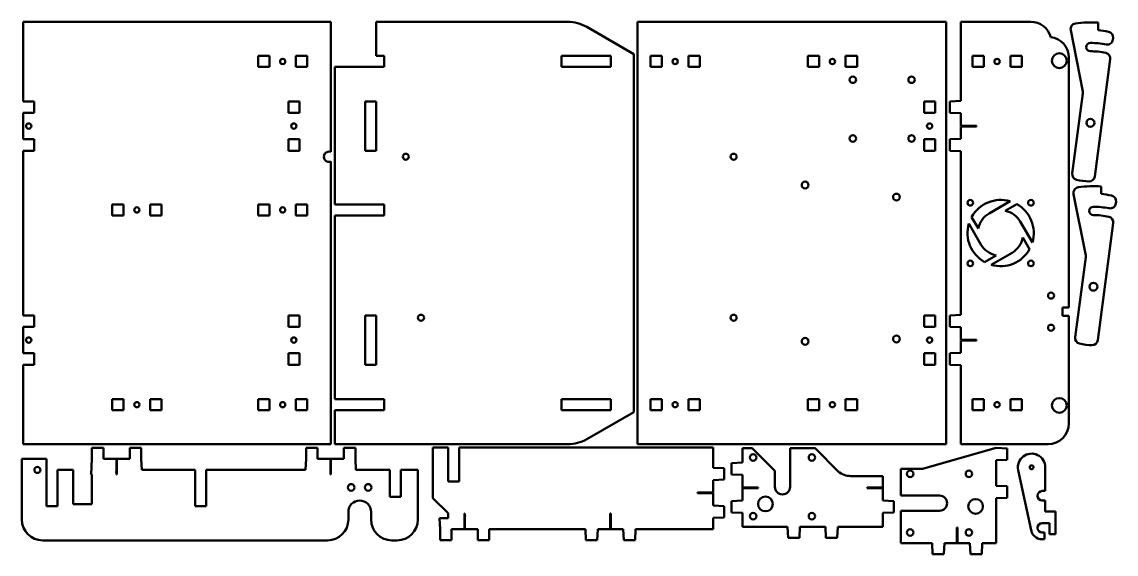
# Model space of a CAD drawing. Header units: millimetres. Extents: x 58 to 792, y 115 to 1159.
# Drawn here: x 58 to 636, y 878 to 1159 of the extents above; entities that cross this region are included whole.
import ezdxf

# ---------------------------------------------------------------- set-up
doc = ezdxf.new("R2010")
doc.units = ezdxf.units.MM
doc.layers.add('Visible (ISO)', color=7, linetype='Continuous', lineweight=50)

msp = doc.modelspace()

# ---------------------------------------------------------------- linework, layer by layer
at = {"layer": 'Visible (ISO)'}
for p, q in [((58.94, 1158.84), (58.94, 1116.84)), ((221.39, 1158.84), (58.94, 1158.84)), ((221.39, 1090.2), (221.39, 1158.84)), ((245.19, 1158.84), (346.39, 1158.84)), ((245.19, 1158.84), (245.19, 1140.84)), ((356.39, 1156.16), (381.19, 1141.84)), ((383.19, 1158.84), (383.19, 935.84)), ((546.04, 1158.84), (383.19, 1158.84)), ((546.04, 935.84), (546.04, 1158.84)), ((553.84, 1158.84), (590.76, 1158.84)), ((553.84, 1117.09), (553.84, 1158.84)), ((626.27, 1158.44), (626.27, 1154.48)), ((618.19, 1122.02), (611.81, 1154.46)), ((634.2, 1150.3), (634.09, 1149.46)), ((182.89, 1140.84), (188.89, 1140.84)), ((182.89, 1135.04), (182.89, 1140.84)), ((188.89, 1140.84), (188.89, 1135.04)), ((202.89, 1140.84), (208.89, 1140.84)), ((202.89, 1135.04), (202.89, 1140.84)), ((208.89, 1140.84), (208.89, 1135.04)), ((245.19, 1140.84), (249.39, 1140.84)), ((249.39, 1140.84), (249.39, 1135.04)), ((343.04, 1140.84), (349.04, 1140.84)), ((343.04, 1135.04), (343.04, 1140.84)), ((349.04, 1140.84), (349.04, 1140.84)), ((349.04, 1140.84), (363.04, 1140.84)), ((363.04, 1140.84), (363.04, 1140.84)), ((363.04, 1140.84), (369.04, 1140.84)), ((369.04, 1140.84), (369.04, 1135.04)), ((381.19, 1141.84), (381.19, 952.84)), ((390.04, 1140.84), (396.04, 1140.84)), ((390.04, 1135.04), (390.04, 1140.84)), ((396.04, 1140.84), (396.04, 1135.04)), ((410.04, 1140.84), (416.04, 1140.84)), ((410.04, 1135.04), (410.04, 1140.84)), ((416.04, 1140.84), (416.04, 1135.04)), ((473.04, 1140.84), (479.04, 1140.84)), ((473.04, 1135.04), (473.04, 1140.84)), ((479.04, 1140.84), (479.04, 1135.04)), ((493.04, 1140.84), (499.04, 1140.84)), ((493.04, 1135.04), (493.04, 1140.84)), ((499.04, 1140.84), (499.04, 1135.04)), ((559.96, 1140.84), (565.96, 1140.84)), ((559.96, 1135.04), (559.96, 1140.84)), ((565.96, 1140.84), (565.96, 1135.04)), ((579.96, 1140.84), (585.96, 1140.84)), ((579.96, 1135.04), (579.96, 1140.84)), ((585.96, 1140.84), (585.96, 1135.04)), ((610.84, 1008.09), (610.84, 1139.95)), ((632.72, 1139.12), (624.53, 1077.24)), ((188.89, 1135.04), (182.89, 1135.04)), ((208.89, 1135.04), (202.89, 1135.04)), ((223.39, 1062.44), (223.39, 1135.04)), ((239.39, 1135.04), (223.39, 1135.04)), ((249.39, 1135.04), (239.39, 1135.04)), ((239.39, 1135.04), (239.39, 1135.04)), ((369.04, 1135.04), (343.04, 1135.04)), ((396.04, 1135.04), (390.04, 1135.04)), ((416.04, 1135.04), (410.04, 1135.04)), ((479.04, 1135.04), (473.04, 1135.04)), ((499.04, 1135.04), (493.04, 1135.04)), ((565.96, 1135.04), (559.96, 1135.04)), ((585.96, 1135.04), (579.96, 1135.04)), ((612.63, 1078.82), (618.22, 1121.04)), ((58.94, 1116.84), (64.74, 1116.84)), ((64.74, 1116.84), (64.74, 1110.84)), ((198.89, 1110.84), (198.89, 1116.84)), ((198.89, 1116.84), (204.69, 1116.84)), ((204.69, 1116.84), (204.69, 1110.84)), ((239.39, 1116.84), (245.19, 1116.84)), ((239.39, 1110.84), (239.39, 1116.84)), ((245.19, 1116.84), (245.19, 1090.84)), ((534.44, 1110.84), (534.44, 1116.84)), ((534.44, 1116.84), (540.24, 1116.84)), ((540.24, 1116.84), (540.24, 1110.84)), ((548.04, 1116.84), (553.84, 1117.09)), ((548.04, 1110.84), (548.04, 1116.84)), ((64.74, 1110.84), (58.94, 1110.84)), ((58.94, 1110.84), (58.94, 1096.84)), ((204.69, 1110.84), (198.89, 1110.84)), ((239.39, 1096.84), (239.39, 1110.84)), ((239.39, 1110.84), (239.39, 1110.84)), ((540.24, 1110.84), (534.44, 1110.84)), ((553.84, 1110.59), (548.04, 1110.84)), ((553.84, 1103.99), (553.84, 1110.59)), ((553.84, 1103.99), (560.54, 1103.99)), ((553.84, 1097.09), (553.84, 1103.69)), ((560.54, 1103.69), (553.84, 1103.69)), ((560.54, 1104), (561.04, 1104)), ((560.54, 1103.99), (560.54, 1104)), ((560.54, 1103.69), (560.54, 1103.69)), ((561.04, 1103.69), (560.54, 1103.69)), ((561.04, 1104), (561.04, 1103.99)), ((561.04, 1103.99), (562.04, 1103.99)), ((561.04, 1103.69), (561.04, 1103.69)), ((562.04, 1103.69), (561.04, 1103.69)), ((562.04, 1103.99), (562.04, 1103.69)), ((58.94, 1096.84), (64.74, 1096.84)), ((64.74, 1096.84), (64.74, 1090.84)), ((198.89, 1090.84), (198.89, 1096.84)), ((198.89, 1096.84), (204.69, 1096.84)), ((204.69, 1096.84), (204.69, 1090.84)), ((239.39, 1090.84), (239.39, 1096.84)), ((239.39, 1096.84), (239.39, 1096.84)), ((534.44, 1090.84), (534.44, 1096.84)), ((534.44, 1096.84), (540.24, 1096.84)), ((540.24, 1096.84), (540.24, 1090.84)), ((548.04, 1096.84), (553.84, 1097.09)), ((548.04, 1090.84), (548.04, 1096.84)), ((64.74, 1090.84), (58.94, 1090.84)), ((58.94, 1090.84), (58.94, 1003.84)), ((204.69, 1090.84), (198.89, 1090.84)), ((245.19, 1090.84), (239.39, 1090.84)), ((540.24, 1090.84), (534.44, 1090.84)), ((553.84, 1090.59), (548.04, 1090.84)), ((553.84, 1004.09), (553.84, 1090.59)), ((221.39, 935.84), (221.39, 1085.08)), ((627.84, 1071.93), (627.84, 1067.98)), ((579.84, 1064.11), (568.82, 1057.72)), ((619.76, 1035.51), (613.38, 1067.95)), ((635.77, 1063.8), (635.65, 1062.96)), ((105.94, 1062.44), (111.94, 1062.44)), ((105.94, 1056.64), (105.94, 1062.44)), ((111.94, 1062.44), (111.94, 1056.64)), ((125.94, 1062.44), (131.94, 1062.44)), ((125.94, 1056.64), (125.94, 1062.44)), ((131.94, 1062.44), (131.94, 1056.64)), ((182.89, 1062.44), (188.89, 1062.44)), ((182.89, 1056.64), (182.89, 1062.44)), ((188.89, 1062.44), (188.89, 1056.64)), ((202.89, 1062.44), (208.89, 1062.44)), ((202.89, 1056.64), (202.89, 1062.44)), ((208.89, 1062.44), (208.89, 1056.64)), ((223.39, 1062.44), (229.39, 1062.44)), ((229.39, 1062.44), (229.39, 1062.44)), ((229.39, 1062.44), (243.39, 1062.44)), ((243.39, 1062.44), (243.39, 1062.44)), ((243.39, 1062.44), (249.39, 1062.44)), ((249.39, 1062.44), (249.39, 1056.64)), ((577.19, 1059.11), (583.31, 1062.66)), ((111.94, 1056.64), (105.94, 1056.64)), ((131.94, 1056.64), (125.94, 1056.64)), ((188.89, 1056.64), (182.89, 1056.64)), ((208.89, 1056.64), (202.89, 1056.64)), ((223.39, 959.64), (223.39, 1056.64)), ((249.39, 1056.64), (223.39, 1056.64)), ((558.07, 1052.34), (564.46, 1041.32)), ((563.07, 1049.69), (559.53, 1055.81)), ((591.61, 1042.34), (585.22, 1053.36)), ((634.29, 1052.62), (626.1, 990.74)), ((586.61, 1044.99), (590.16, 1038.87)), ((572.49, 1035.58), (566.37, 1032.03)), ((569.84, 1030.57), (580.86, 1036.96)), ((614.2, 992.31), (619.79, 1034.54)), ((607.44, 1003.59), (607.44, 1008.09)), ((607.44, 1008.09), (610.84, 1008.09)), ((58.94, 1003.84), (64.74, 1003.84)), ((64.74, 1003.84), (64.74, 997.84)), ((198.89, 997.84), (198.89, 1003.84)), ((198.89, 1003.84), (204.69, 1003.84)), ((204.69, 1003.84), (204.69, 997.84)), ((239.39, 977.84), (239.39, 1003.84)), ((239.39, 1003.84), (245.19, 1003.84)), ((245.19, 1003.84), (245.19, 977.84)), ((534.44, 997.84), (534.44, 1003.84)), ((534.44, 1003.84), (540.24, 1003.84)), ((540.24, 1003.84), (540.24, 997.84)), ((548.04, 1003.84), (553.84, 1004.09)), ((548.04, 997.84), (548.04, 1003.84)), ((610.84, 1003.59), (607.44, 1003.59)), ((610.84, 946.84), (610.84, 1003.59)), ((64.74, 997.84), (58.94, 997.84)), ((58.94, 997.84), (58.94, 983.84)), ((204.69, 997.84), (198.89, 997.84)), ((540.24, 997.84), (534.44, 997.84)), ((553.84, 997.59), (548.04, 997.84)), ((553.84, 990.99), (553.84, 997.59)), ((553.84, 990.99), (560.54, 990.99)), ((553.84, 984.09), (553.84, 990.69)), ((560.54, 990.69), (553.84, 990.69)), ((560.54, 991), (561.04, 991)), ((560.54, 990.99), (560.54, 991)), ((560.54, 990.69), (560.54, 990.69)), ((561.04, 990.69), (560.54, 990.69)), ((561.04, 991), (561.04, 990.99)), ((561.04, 990.99), (562.04, 990.99)), ((561.04, 990.69), (561.04, 990.69)), ((562.04, 990.69), (561.04, 990.69)), ((562.04, 990.99), (562.04, 990.69)), ((58.94, 983.84), (64.74, 983.84)), ((64.74, 983.84), (64.74, 977.84)), ((198.89, 977.84), (198.89, 983.84)), ((198.89, 983.84), (204.69, 983.84)), ((204.69, 983.84), (204.69, 977.84)), ((534.44, 977.84), (534.44, 983.84)), ((534.44, 983.84), (540.24, 983.84)), ((540.24, 983.84), (540.24, 977.84)), ((548.04, 983.84), (553.84, 984.09)), ((548.04, 977.84), (548.04, 983.84)), ((64.74, 977.84), (58.94, 977.84)), ((58.94, 977.84), (58.94, 935.84)), ((204.69, 977.84), (198.89, 977.84)), ((245.19, 977.84), (239.39, 977.84)), ((540.24, 977.84), (534.44, 977.84)), ((553.84, 977.59), (548.04, 977.84)), ((553.84, 935.84), (553.84, 977.59)), ((105.94, 953.84), (105.94, 959.64)), ((105.94, 959.64), (111.94, 959.64)), ((111.94, 959.64), (111.94, 953.84)), ((125.94, 953.84), (125.94, 959.64)), ((125.94, 959.64), (131.94, 959.64)), ((131.94, 959.64), (131.94, 953.84)), ((182.89, 959.64), (188.89, 959.64)), ((182.89, 953.84), (182.89, 959.64)), ((188.89, 959.64), (188.89, 953.84)), ((202.89, 959.64), (208.89, 959.64)), ((202.89, 953.84), (202.89, 959.64)), ((208.89, 959.64), (208.89, 953.84)), ((223.39, 959.64), (229.39, 959.64)), ((229.39, 959.64), (229.39, 959.64)), ((229.39, 959.64), (243.39, 959.64)), ((243.39, 959.64), (243.39, 959.64)), ((243.39, 959.64), (249.39, 959.64)), ((249.39, 959.64), (249.39, 953.84)), ((343.04, 959.64), (349.04, 959.64)), ((343.04, 953.84), (343.04, 959.64)), ((349.04, 959.64), (349.04, 959.64)), ((349.04, 959.64), (363.04, 959.64)), ((363.04, 959.64), (363.04, 959.64)), ((363.04, 959.64), (369.04, 959.64)), ((369.04, 959.64), (369.04, 953.84)), ((390.04, 959.64), (396.04, 959.64)), ((390.04, 953.84), (390.04, 959.64)), ((396.04, 959.64), (396.04, 953.84)), ((410.04, 959.64), (416.04, 959.64)), ((410.04, 953.84), (410.04, 959.64)), ((416.04, 959.64), (416.04, 953.84)), ((473.04, 953.84), (473.04, 959.64)), ((473.04, 959.64), (479.04, 959.64)), ((479.04, 959.64), (479.04, 953.84)), ((493.04, 953.84), (493.04, 959.64)), ((493.04, 959.64), (499.04, 959.64)), ((499.04, 959.64), (499.04, 953.84)), ((559.96, 959.64), (565.96, 959.64)), ((559.96, 953.84), (559.96, 959.64)), ((565.96, 959.64), (565.96, 953.84)), ((579.96, 959.64), (585.96, 959.64)), ((579.96, 953.84), (579.96, 959.64)), ((585.96, 959.64), (585.96, 953.84)), ((111.94, 953.84), (105.94, 953.84)), ((131.94, 953.84), (125.94, 953.84)), ((188.89, 953.84), (182.89, 953.84)), ((208.89, 953.84), (202.89, 953.84)), ((223.39, 935.84), (223.39, 953.84)), ((249.39, 953.84), (223.39, 953.84)), ((369.04, 953.84), (343.04, 953.84)), ((396.04, 953.84), (390.04, 953.84)), ((416.04, 953.84), (410.04, 953.84)), ((479.04, 953.84), (473.04, 953.84)), ((499.04, 953.84), (493.04, 953.84)), ((565.96, 953.84), (559.96, 953.84)), ((585.96, 953.84), (579.96, 953.84)), ((381.19, 952.84), (356.39, 938.52)), ((58.94, 935.84), (221.39, 935.84)), ((346.39, 935.84), (223.39, 935.84)), ((383.19, 935.84), (546.04, 935.84)), ((599.84, 935.84), (553.84, 935.84)), ((95.25, 933.86), (101.25, 933.86)), ((95.25, 928.06), (95.25, 933.86)), ((101.25, 933.86), (101.25, 928.06)), ((115.25, 933.86), (121.25, 933.86)), ((115.25, 928.06), (115.25, 933.86)), ((121.25, 933.86), (121.25, 928.06)), ((208.25, 933.86), (214.25, 933.86)), ((208.25, 928.06), (208.25, 933.86)), ((214.25, 933.86), (214.25, 928.06)), ((228.25, 933.86), (234.25, 933.86)), ((228.25, 928.06), (228.25, 933.86)), ((234.25, 933.86), (234.25, 928.06)), ((275.17, 934.08), (283.17, 934.08)), ((275.17, 934.08), (275.17, 907.38)), ((283.17, 916.08), (283.17, 934.08)), ((288.97, 934.08), (423.12, 934.08)), ((288.97, 934.08), (288.97, 916.08)), ((423.12, 934.08), (423.12, 923.45)), ((438.62, 933.84), (443.72, 933.84)), ((438.62, 933.84), (438.62, 926.12)), ((443.72, 933.84), (455.72, 921.84)), ((463.72, 933.84), (477.03, 933.84)), ((463.72, 933.84), (463.72, 913.34)), ((489.17, 921.52), (477.03, 933.84)), ((572.51, 933.87), (533.63, 922.88)), ((572.51, 933.87), (578.31, 933.62)), ((578.31, 933.62), (578.31, 927.62)), ((71.25, 928.06), (58.25, 928.06)), ((58.25, 928.06), (58.25, 896.06)), ((71.25, 903.06), (71.25, 928.06)), ((94.89, 919.86), (95.25, 928.06)), ((101.25, 928.06), (108.1, 928.06)), ((108.1, 921.36), (108.1, 928.06)), ((108.4, 928.06), (115.25, 928.06)), ((108.4, 928.06), (108.4, 921.36)), ((121.25, 928.06), (121.5, 922.26)), ((208, 922.26), (208.25, 928.06)), ((214.25, 928.06), (221.1, 928.06)), ((221.1, 921.36), (221.1, 928.06)), ((221.4, 928.06), (228.25, 928.06)), ((221.4, 928.06), (221.4, 921.36)), ((234.25, 928.06), (234.5, 922.26)), ((432.82, 925.87), (438.62, 926.12)), ((432.82, 919.87), (432.82, 925.87)), ((578.31, 927.62), (572.51, 927.37)), ((572.51, 913.87), (572.51, 927.37)), ((77.05, 922.26), (85.25, 922.26)), ((77.05, 922.26), (77.05, 903.06)), ((85.25, 904.26), (85.25, 922.26)), ((95.25, 919.86), (94.89, 919.86)), ((95.25, 919.86), (95.25, 904.26)), ((108.09, 920.86), (108.09, 921.36)), ((108.09, 921.36), (108.1, 921.36)), ((108.1, 920.86), (108.09, 920.86)), ((108.1, 919.86), (108.1, 920.86)), ((108.4, 919.86), (108.1, 919.86)), ((108.4, 921.36), (108.4, 921.36)), ((108.4, 921.36), (108.4, 920.86)), ((108.4, 920.86), (108.4, 920.86)), ((108.4, 920.86), (108.4, 919.86)), ((121.5, 922.26), (149.65, 922.26)), ((149.65, 903.06), (149.65, 922.26)), ((155.45, 922.26), (208, 922.26)), ((155.45, 922.26), (155.45, 903.06)), ((221.09, 920.86), (221.09, 921.36)), ((221.09, 921.36), (221.1, 921.36)), ((221.1, 920.86), (221.09, 920.86)), ((221.1, 919.86), (221.1, 920.86)), ((221.4, 919.86), (221.1, 919.86)), ((221.4, 921.36), (221.4, 921.36)), ((221.4, 921.36), (221.4, 920.86)), ((221.4, 920.86), (221.4, 920.86)), ((221.4, 920.86), (221.4, 919.86)), ((234.5, 922.26), (252.45, 922.26)), ((252.45, 908.06), (252.45, 922.26)), ((258.25, 922.26), (267.25, 922.26)), ((258.25, 922.26), (258.25, 908.06)), ((267.25, 922.26), (267.25, 896.06)), ((423.12, 923.45), (428.92, 923.2)), ((428.92, 923.2), (428.92, 917.2)), ((438.62, 919.62), (432.82, 919.87)), ((438.62, 919.62), (438.62, 906.12)), ((455.72, 913.34), (455.72, 921.84)), ((512.62, 919.04), (495.75, 919.04)), ((512.62, 919.04), (512.62, 906.12)), ((533.63, 922.88), (522.11, 922.88)), ((522.11, 922.88), (522.11, 908.72)), ((584.14, 922.16), (590.96, 890.41)), ((598.38, 911.17), (598.38, 923.67)), ((288.97, 916.08), (283.17, 916.08)), ((428.92, 917.2), (423.12, 916.95)), ((423.12, 916.95), (423.12, 910.35)), ((438.62, 912.72), (438.62, 913.02)), ((438.62, 913.02), (445.32, 913.02)), ((445.32, 912.72), (438.62, 912.72)), ((445.32, 913.02), (445.32, 913.03)), ((445.32, 913.03), (445.82, 913.03)), ((445.82, 912.72), (445.32, 912.72)), ((445.32, 912.72), (445.32, 912.72)), ((445.82, 913.03), (445.82, 913.02)), ((445.82, 913.02), (446.82, 913.02)), ((445.82, 912.72), (445.82, 912.72)), ((446.82, 912.72), (445.82, 912.72)), ((446.82, 913.02), (446.82, 912.72)), ((504.42, 913.02), (505.42, 913.02)), ((504.42, 912.72), (504.42, 913.02)), ((505.42, 912.72), (504.42, 912.72)), ((505.42, 913.03), (505.92, 913.03)), ((505.42, 913.02), (505.42, 913.03)), ((505.42, 912.72), (505.42, 912.72)), ((505.92, 912.72), (505.42, 912.72)), ((505.92, 913.03), (505.92, 913.02)), ((505.92, 913.02), (512.62, 913.02)), ((505.92, 912.72), (505.92, 912.72)), ((512.62, 912.72), (505.92, 912.72)), ((512.62, 913.02), (512.62, 912.72)), ((572.51, 913.87), (578.31, 913.62)), ((578.31, 913.62), (578.31, 907.62)), ((258.25, 908.06), (252.45, 908.06)), ((275.17, 907.38), (283.17, 899.38)), ((414.92, 910.05), (414.92, 910.35)), ((414.92, 910.35), (415.92, 910.35)), ((415.92, 910.05), (414.92, 910.05)), ((415.92, 910.35), (415.92, 910.35)), ((415.92, 910.35), (416.42, 910.35)), ((415.92, 910.04), (415.92, 910.05)), ((416.42, 910.04), (415.92, 910.04)), ((416.42, 910.35), (416.42, 910.35)), ((416.42, 910.35), (423.12, 910.35)), ((423.12, 910.05), (416.42, 910.05)), ((416.42, 910.05), (416.42, 910.04)), ((423.12, 910.05), (423.12, 903.45)), ((522.11, 908.72), (542.61, 908.72)), ((578.31, 907.62), (572.51, 907.37)), ((572.51, 883.62), (572.51, 907.37)), ((596.83, 911.17), (598.38, 911.17)), ((77.05, 903.06), (71.25, 903.06)), ((95.25, 904.26), (85.25, 904.26)), ((155.45, 903.06), (149.65, 903.06)), ((423.12, 903.45), (428.92, 903.2)), ((428.92, 903.2), (428.92, 897.2)), ((432.82, 905.87), (438.62, 906.12)), ((432.82, 899.87), (432.82, 905.87)), ((512.62, 906.12), (518.42, 905.87)), ((518.42, 905.87), (518.42, 899.87)), ((598.38, 906.17), (596.83, 906.17)), ((598.38, 900.37), (598.38, 906.17)), ((230.55, 896.06), (230.55, 900.06)), ((242.55, 900.06), (242.55, 896.06)), ((283.17, 896.88), (278.72, 896.88)), ((278.72, 896.88), (278.97, 891.08)), ((283.17, 899.38), (283.17, 896.88)), ((291.82, 899.28), (292.12, 899.28)), ((291.82, 898.28), (291.82, 899.28)), ((291.82, 897.78), (291.82, 898.28)), ((291.82, 898.28), (291.82, 898.28)), ((291.82, 891.08), (291.82, 897.78)), ((291.82, 897.78), (291.82, 897.78)), ((292.12, 899.28), (292.12, 898.28)), ((292.12, 898.28), (292.13, 898.28)), ((292.13, 897.78), (292.12, 897.78)), ((292.12, 897.78), (292.12, 891.08)), ((292.13, 898.28), (292.13, 897.78)), ((368.77, 898.28), (368.77, 899.28)), ((368.77, 899.28), (369.07, 899.28)), ((368.77, 897.78), (368.77, 898.28)), ((368.77, 898.28), (368.77, 898.28)), ((368.77, 891.08), (368.77, 897.78)), ((368.77, 897.78), (368.77, 897.78)), ((369.07, 899.28), (369.07, 898.28)), ((369.07, 898.28), (369.08, 898.28)), ((369.08, 897.78), (369.07, 897.78)), ((369.07, 897.78), (369.07, 891.08)), ((369.08, 898.28), (369.08, 897.78)), ((428.92, 897.2), (423.12, 896.95)), ((423.12, 896.95), (423.12, 891.08)), ((438.62, 899.62), (432.82, 899.87)), ((438.62, 899.62), (438.62, 892.24)), ((518.42, 899.87), (512.62, 899.62)), ((512.62, 899.62), (512.62, 892.24)), ((542.61, 900.72), (522.11, 900.72)), ((522.11, 900.72), (522.11, 883.62)), ((603.88, 900.37), (598.38, 900.37)), ((603.88, 888.37), (603.88, 900.37)), ((278.97, 885.28), (278.97, 891.08)), ((284.97, 891.08), (284.97, 885.28)), ((284.97, 891.08), (298.97, 891.08)), ((292.12, 891.08), (291.82, 891.08)), ((298.97, 885.28), (298.97, 891.08)), ((304.97, 891.08), (304.97, 885.28)), ((304.97, 891.08), (355.67, 891.08)), ((355.92, 885.28), (355.67, 891.08)), ((362.17, 891.08), (361.92, 885.28)), ((362.17, 891.08), (375.67, 891.08)), ((369.07, 891.08), (368.77, 891.08)), ((375.92, 885.28), (375.67, 891.08)), ((382.17, 891.08), (381.92, 885.28)), ((382.17, 891.08), (423.12, 891.08)), ((438.62, 892.24), (462.37, 892.24)), ((462.62, 886.44), (462.37, 892.24)), ((468.87, 892.24), (468.62, 886.44)), ((468.87, 892.24), (482.37, 892.24)), ((482.62, 886.44), (482.37, 892.24)), ((488.87, 892.24), (488.62, 886.44)), ((488.87, 892.24), (512.62, 892.24)), ((551.73, 890.82), (551.73, 891.82)), ((551.73, 891.82), (552.03, 891.82)), ((551.73, 890.32), (551.73, 890.82)), ((551.73, 890.82), (551.73, 890.82)), ((551.73, 883.62), (551.73, 890.32)), ((551.73, 890.32), (551.73, 890.32)), ((552.03, 891.82), (552.03, 890.82)), ((552.03, 890.82), (552.04, 890.82)), ((552.04, 890.32), (552.03, 890.32)), ((552.03, 890.32), (552.03, 883.62)), ((552.04, 890.82), (552.04, 890.32)), ((596.83, 894.17), (600.58, 894.17)), ((600.58, 894.17), (600.58, 888.37)), ((219.55, 885.06), (69.25, 885.06)), ((256.25, 885.06), (253.55, 885.06)), ((284.97, 885.28), (278.97, 885.28)), ((304.97, 885.28), (298.97, 885.28)), ((361.92, 885.28), (355.92, 885.28)), ((381.92, 885.28), (375.92, 885.28)), ((468.62, 886.44), (462.62, 886.44)), ((488.62, 886.44), (482.62, 886.44)), ((597.98, 889.17), (596.83, 889.17)), ((597.98, 885.78), (597.98, 889.17)), ((600.58, 888.37), (603.88, 888.37)), ((538.63, 883.62), (522.11, 883.62)), ((538.88, 877.82), (538.63, 883.62)), ((545.13, 883.62), (544.88, 877.82)), ((558.63, 883.62), (545.13, 883.62)), ((552.03, 883.62), (551.73, 883.62)), ((558.88, 877.82), (558.63, 883.62)), ((565.13, 883.62), (564.88, 877.82)), ((572.51, 883.62), (565.13, 883.62)), ((544.88, 877.82), (538.88, 877.82)), ((564.88, 877.82), (558.88, 877.82))]:
    msp.add_line(p, q, dxfattribs=at)
for centre, radius in [((195.89, 1137.94), 1.4), ((403.04, 1137.94), 1.4), ((486.04, 1137.94), 1.4), ((572.96, 1137.94), 1.4), ((605.84, 1138.34), 3.9), ((496.84, 1128.29), 1.7), ((527.84, 1128.29), 1.7), ((61.84, 1103.84), 1.4), ((201.79, 1103.84), 1.4), ((537.34, 1103.84), 1.4), ((622.22, 1105.54), 2.1), ((496.84, 1097.29), 1.7), ((527.84, 1097.29), 1.7), ((260.89, 1087.64), 1.6), ((433.89, 1087.64), 1.6), ((471.64, 1072.69), 1.8), ((519.84, 1066.34), 1.8), ((558.84, 1063.34), 1.5), ((590.84, 1063.34), 1.5), ((118.94, 1059.54), 1.4), ((195.89, 1059.54), 1.4), ((558.84, 1031.34), 1.5), ((590.84, 1031.34), 1.5), ((623.79, 1019.03), 2.1), ((601.44, 1014.34), 1.6), ((268.89, 1002.64), 1.6), ((433.89, 1002.64), 1.6), ((601.44, 997.34), 1.6), ((61.84, 990.84), 1.4), ((201.79, 990.84), 1.4), ((471.64, 990.14), 1.8), ((519.84, 991.44), 1.8), ((537.34, 990.84), 1.4), ((605.84, 956.34), 3.9), ((118.94, 956.74), 1.4), ((195.89, 956.74), 1.4), ((403.04, 956.74), 1.4), ((486.04, 956.74), 1.4), ((572.96, 956.74), 1.4), ((444.22, 928.84), 1.7), ((475.22, 928.84), 1.7), ((591.18, 923.67), 1), ((66.45, 922.26), 1.6), ((527.11, 920.22), 1.7), ((558.11, 920.22), 1.7), ((232.05, 913.06), 1.75), ((241.05, 913.06), 1.75), ((450.72, 904.34), 3.9), ((561.61, 903.02), 3.9), ((444.22, 897.84), 1.7), ((475.22, 897.84), 1.7), ((527.11, 889.22), 1.7), ((558.11, 889.22), 1.7)]:
    msp.add_circle(centre, radius, dxfattribs=at)
for centre, radius, start, end in [((346.39, 1138.84), 20, 60, 90), ((590.76, 1147.84), 11, 15.82662, 90), ((614.75, 1155.03), 3, 98.58214, 191.13125), ((622.22, 1105.54), 53.06, 85.62022, 98.58214), ((599.84, 1139.95), 11, 0, 82.16252), ((620.55, 1098.34), 56.44, 78.47943, 84.18211), ((631.11, 1149.86), 3, 258.65449, 352.4601), ((631.23, 1150.7), 3, 352.4601, 78.47943), ((622.22, 1145.54), 2.2, 90, 270), ((622.22, 1105.54), 42.2, 78.65449, 90), ((622.22, 1105.54), 37.8, 77.51467, 90), ((629.75, 1139.52), 3, 352.4601, 77.51467), ((615.25, 1121.44), 3, 352.4601, 11.13125), ((220.39, 1087.64), 2.75, 68.65395, 291.34605), ((615.61, 1078.42), 3, 172.4601, 256.28989), ((622.22, 1105.54), 30.91, 256.28989, 268.63032), ((621.55, 1077.64), 3, 268.63032, 352.4601), ((616.32, 1068.53), 3, 98.58214, 191.13125), ((623.79, 1019.03), 53.06, 85.62022, 98.58214), ((574.84, 1047.34), 17.5, 73.40125, 151.05917), ((622.12, 1011.83), 56.44, 78.47943, 84.18211), ((632.68, 1063.35), 3, 258.65449, 352.4601), ((632.79, 1064.19), 3, 352.4601, 78.47943), ((574.84, 1047.34), 12, 120.10945, 168.69982), ((574.84, 1047.34), 12, 30.10945, 78.69982), ((574.84, 1047.34), 17.5, 343.40125, 61.05917), ((623.79, 1059.03), 2.2, 90, 270), ((623.79, 1019.03), 42.2, 78.65449, 90), ((574.84, 1047.34), 17.5, 163.40125, 241.05917), ((623.79, 1019.03), 37.8, 77.51467, 90), ((631.31, 1053.01), 3, 352.4601, 77.51467), ((574.84, 1047.34), 12, 210.10945, 258.69982), ((574.84, 1047.34), 12, 300.10945, 348.69982), ((574.84, 1047.34), 17.5, 253.40125, 331.05917), ((616.81, 1034.93), 3, 352.4601, 11.13125), ((617.17, 991.92), 3, 172.4601, 256.28989), ((623.79, 1019.03), 30.91, 256.28989, 268.63032), ((623.12, 991.13), 3, 268.63032, 352.4601), ((599.84, 946.84), 11, 270, 0), ((346.39, 955.84), 20, 270, 300), ((591.18, 923.67), 7.2, 0, 192.12246), ((495.75, 929.04), 10, 228.80538, 270), ((459.72, 913.34), 4, 180, 0), ((542.61, 904.72), 4, 270, 90), ((596.83, 908.67), 2.5, 90, 270), ((236.55, 900.06), 6, 0, 180), ((69.25, 896.06), 11, 180, 270), ((219.55, 896.06), 11, 270, 0), ((253.55, 896.06), 11, 180, 270), ((256.25, 896.06), 11, 270, 0), ((596.83, 891.67), 6, 192.12246, 281.08942), ((596.83, 891.67), 2.5, 90, 270)]:
    msp.add_arc(centre, radius, start, end, dxfattribs=at)

doc.saveas('drawing.dxf')
